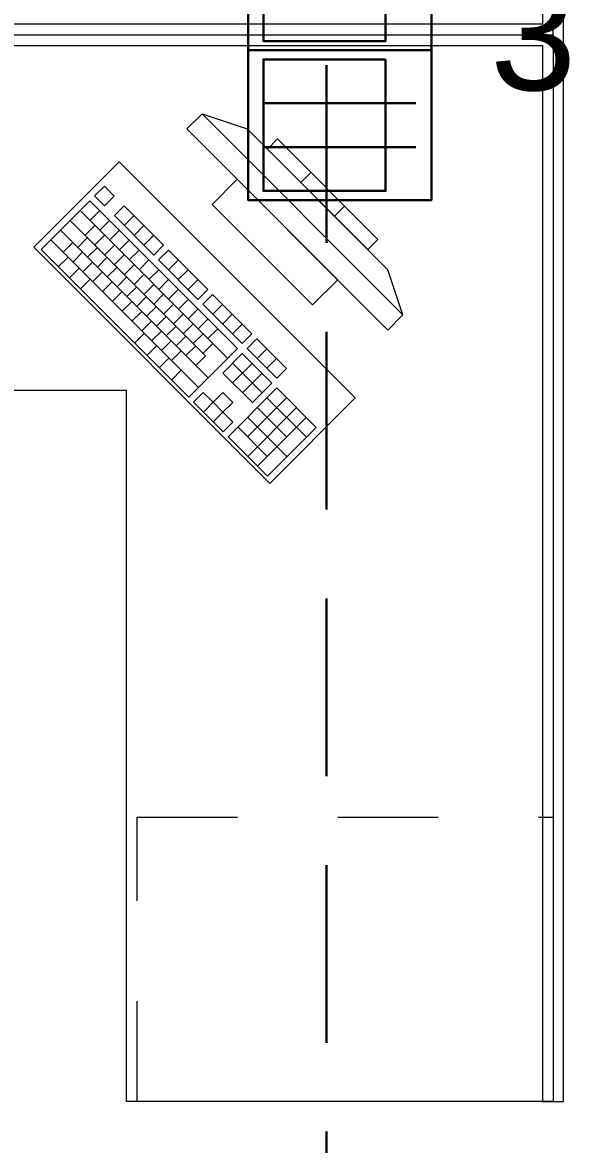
# Model space of a CAD drawing. Header units: inches. Extents: x -19 to 5698, y -728 to 92.
# Drawn here: x 318.492 to 319.262, y 36.085 to 37.663 of the extents above; entities that cross this region are included whole.
import ezdxf

# ---------------------------------------------------------------- set-up
doc = ezdxf.new("R2010")
doc.units = ezdxf.units.IN
doc.header["$MEASUREMENT"] = 0
doc.linetypes.add('HIDDEN', pattern=[0.375, 0.25, -0.125])
doc.linetypes.add('Rayas', pattern=[0.282222, 0.141111, -0.141111])
doc.layers.get('0').update_dxf_attribs({"color": 61})
doc.layers.add('00 conduct tomacorr', color=120, linetype='HIDDEN', lineweight=30)
doc.layers.add('00 IE LUZ EMERGENCIA', color=253, linetype='Continuous', lineweight=0)
doc.layers.add('Interior - Mobiliario', color=7, linetype='Continuous')
doc.styles.add('Annotative', font='arial.ttf')

# ---------------------------------------------------------------- blocks, each defined once
blk = doc.blocks.new('CAJA POP UP 6 MODULOS')
at = {"layer": '00 conduct tomacorr', "linetype": 'Continuous'}
for p, q in [((-0.095, -0.165), (-0.095, -0.0151)), ((-0.052, -0.165), (-0.052, -0.0151)), ((0.052, -0.165), (0.052, -0.0151)), ((0.095, -0.165), (0.095, -0.0151)), ((0, -0.165), (0, -0.18))]:
    blk.add_line(p, q, dxfattribs=at)
for points in [[(-0.147, 0), (0.147, 0), (0.147, -0.18), (-0.147, -0.18)], [(0, 0), (0.147, 0), (0.147, -0.18), (0, -0.18)]]:
    blk.add_lwpolyline(points, close=True, dxfattribs=at)
for points in [[(-0.138, -0.045), (-0.009, -0.045), (-0.009, -0.165), (-0.138, -0.165), (-0.138, -0.045)], [(0.009, -0.045), (0.138, -0.045), (0.138, -0.165), (0.009, -0.165), (0.009, -0.045)]]:
    blk.add_lwpolyline(points, dxfattribs=at)
at = {"color": 1, "insert": (-0.1807, -0.168), "char_height": 0.05, "attachment_point": 1, "rotation": 180}
blk.add_mtext_dynamic_manual_height_columns('{\\fVerdana|b0|i0|c0|p34;2T}', width=0.000481, gutter_width=0.1561, heights=[0], dxfattribs=at)

msp = doc.modelspace()

# ---------------------------------------------------------------- linework, layer by layer
at = {"layer": '00 conduct tomacorr'}
msp.add_line((318.9203, 30.2283, -0.0007), (318.9203, 37.624, -0.0007), dxfattribs=at)
at = {"layer": 'Interior - Mobiliario', "color": 175, "linetype": 'Continuous', "lineweight": 13}
for p, q in [((319.224, 39.1457), (319.224, 37.6607)), ((319.254, 37.6607), (319.254, 39.1457)), ((319.224, 37.6607), (317.939, 37.6607)), ((319.254, 37.6307), (319.254, 37.6607)), ((317.939, 37.6307), (319.224, 37.6307)), ((319.224, 37.6307), (319.224, 36.1457)), ((319.254, 36.1457), (319.254, 37.6307)), ((318.7451, 37.5346), (318.7239, 37.5134)), ((319.0279, 37.2518), (318.7451, 37.5346)), ((318.7451, 37.5346), (318.8087, 37.5134)), ((318.7239, 37.5134), (319.0067, 37.2306)), ((318.8087, 37.5134), (319.0067, 37.3154)), ((318.8511, 37.4993), (318.837, 37.4851)), ((318.9926, 37.3578), (318.8511, 37.4993)), ((318.837, 37.4851), (318.9784, 37.3437)), ((318.8841, 37.438), (318.8983, 37.4521)), ((318.6077, 37.4329), (318.594, 37.4192)), ((318.6215, 37.419), (318.6077, 37.4329)), ((318.7946, 37.4427), (318.7592, 37.4073)), ((318.936, 37.3013), (318.7946, 37.4427)), ((318.594, 37.4192), (318.6078, 37.4053)), ((318.6078, 37.4053), (318.6215, 37.419)), ((318.5871, 37.4123), (318.5186, 37.3437)), ((318.7948, 37.2046), (318.5871, 37.4123)), ((318.6354, 37.4052), (318.6217, 37.3915)), ((318.6908, 37.3498), (318.6354, 37.4052)), ((318.7592, 37.4073), (318.9006, 37.2659)), ((318.9313, 37.3908), (318.9454, 37.405)), ((318.5597, 37.3849), (318.7501, 37.1945)), ((318.5734, 37.3986), (318.7811, 37.1909)), ((318.5873, 37.3847), (318.601, 37.3985)), ((318.6011, 37.3709), (318.6148, 37.3846)), ((318.6217, 37.3915), (318.6771, 37.3361)), ((318.6355, 37.3776), (318.6492, 37.3913)), ((318.546, 37.3712), (318.7537, 37.1635)), ((318.5805, 37.3641), (318.5942, 37.3778)), ((318.6149, 37.3571), (318.6287, 37.3708)), ((318.6494, 37.3638), (318.6631, 37.3775)), ((318.5323, 37.3575), (318.74, 37.1497)), ((318.5496, 37.3401), (318.5633, 37.3539)), ((318.5702, 37.3469), (318.5839, 37.3606)), ((318.5943, 37.3503), (318.608, 37.364)), ((318.6288, 37.3432), (318.6425, 37.3569)), ((318.6632, 37.3499), (318.6769, 37.3636)), ((318.9784, 37.3437), (318.9926, 37.3578)), ((318.5186, 37.3437), (318.7263, 37.136)), ((318.5634, 37.3263), (318.5771, 37.34)), ((318.5841, 37.3331), (318.5978, 37.3468)), ((318.6082, 37.3364), (318.6219, 37.3501)), ((318.6426, 37.3294), (318.6564, 37.3431)), ((318.6771, 37.3361), (318.6908, 37.3498)), ((318.6977, 37.3429), (318.684, 37.3292)), ((318.7531, 37.2875), (318.6977, 37.3429)), ((318.5428, 37.3195), (318.5565, 37.3332)), ((318.5773, 37.3124), (318.591, 37.3262)), ((318.5979, 37.3192), (318.6116, 37.333)), ((318.622, 37.3226), (318.6357, 37.3363)), ((318.6359, 37.3087), (318.6496, 37.3224)), ((318.6565, 37.3155), (318.6702, 37.3292)), ((318.684, 37.3292), (318.7394, 37.2738)), ((318.6978, 37.3153), (318.7115, 37.329)), ((318.5584, 37.3039), (318.5721, 37.3176)), ((318.5911, 37.2986), (318.6048, 37.3123)), ((318.6118, 37.3054), (318.6255, 37.3191)), ((318.6256, 37.2915), (318.6393, 37.3053)), ((318.6497, 37.2949), (318.6634, 37.3086)), ((318.6703, 37.3017), (318.6841, 37.3154)), ((318.7117, 37.3015), (318.7254, 37.3152)), ((319.0279, 37.2518), (319.0067, 37.3154)), ((318.5739, 37.2884), (318.5877, 37.3021)), ((318.605, 37.2848), (318.6187, 37.2985)), ((318.6395, 37.2777), (318.6532, 37.2914)), ((318.6635, 37.281), (318.6773, 37.2947)), ((318.6842, 37.2878), (318.6979, 37.3015)), ((318.7255, 37.2876), (318.7392, 37.3013)), ((318.9006, 37.2659), (318.936, 37.3013)), ((318.6188, 37.2709), (318.6325, 37.2846)), ((318.6533, 37.2638), (318.667, 37.2776)), ((318.6774, 37.2672), (318.6911, 37.2809)), ((318.698, 37.274), (318.7117, 37.2877)), ((318.7119, 37.2601), (318.7256, 37.2738)), ((318.7394, 37.2738), (318.7531, 37.2875)), ((318.76, 37.2806), (318.7463, 37.2668)), ((318.8154, 37.2252), (318.76, 37.2806)), ((318.6327, 37.2571), (318.6464, 37.2708)), ((318.6671, 37.25), (318.6809, 37.2637)), ((318.6912, 37.2533), (318.705, 37.267)), ((318.7257, 37.2463), (318.7394, 37.26)), ((318.7463, 37.2668), (318.8017, 37.2115)), ((318.7601, 37.253), (318.7739, 37.2667)), ((318.6465, 37.2432), (318.6602, 37.2569)), ((318.6604, 37.2294), (318.6741, 37.2431)), ((318.681, 37.2362), (318.6947, 37.2499)), ((318.7051, 37.2395), (318.7188, 37.2532)), ((318.7396, 37.2324), (318.7533, 37.2461)), ((318.774, 37.2391), (318.7877, 37.2529)), ((319.0067, 37.2306), (319.0279, 37.2518)), ((318.6742, 37.2155), (318.6879, 37.2292)), ((318.6948, 37.2223), (318.7086, 37.236)), ((318.7189, 37.2256), (318.7327, 37.2393)), ((318.7534, 37.2186), (318.7671, 37.2323)), ((318.7878, 37.2253), (318.8016, 37.239)), ((318.6501, 37.2122), (318.6638, 37.2259)), ((318.6881, 37.2017), (318.7018, 37.2154)), ((318.7087, 37.2085), (318.7224, 37.2222)), ((318.7328, 37.2118), (318.7465, 37.2255)), ((318.7466, 37.1979), (318.7603, 37.2117)), ((318.8017, 37.2115), (318.8154, 37.2252)), ((318.8223, 37.2182), (318.8086, 37.2045)), ((318.8639, 37.1767), (318.8223, 37.2182)), ((318.6674, 37.1949), (318.6811, 37.2086)), ((318.7019, 37.1878), (318.7156, 37.2015)), ((318.7225, 37.1946), (318.7362, 37.2083)), ((318.7263, 37.136), (318.7948, 37.2046)), ((318.8018, 37.1977), (318.7743, 37.1702)), ((318.8433, 37.1561), (318.8018, 37.1977)), ((318.8086, 37.2045), (318.8502, 37.163)), ((318.8225, 37.1907), (318.8362, 37.2044)), ((318.6847, 37.1776), (318.6984, 37.1913)), ((318.7364, 37.1808), (318.7501, 37.1945)), ((318.788, 37.184), (318.8296, 37.1424)), ((318.7882, 37.1564), (318.8156, 37.1838)), ((318.8363, 37.1768), (318.85, 37.1905)), ((318.702, 37.1603), (318.7157, 37.174)), ((318.7743, 37.1702), (318.8159, 37.1287)), ((318.802, 37.1425), (318.8295, 37.17)), ((318.8502, 37.163), (318.8639, 37.1767)), ((318.8502, 37.1492), (318.7817, 37.0806)), ((318.8159, 37.1287), (318.8433, 37.1561)), ((318.9056, 37.0938), (318.8502, 37.1492)), ((318.7469, 37.1428), (318.7332, 37.1291)), ((318.7608, 37.129), (318.7469, 37.1428)), ((318.7745, 37.1427), (318.7608, 37.129)), ((318.7883, 37.1288), (318.7745, 37.1427)), ((318.8092, 37.0805), (318.8641, 37.1354)), ((318.8365, 37.1355), (318.8919, 37.0801)), ((318.7332, 37.1291), (318.7747, 37.0876)), ((318.747, 37.1153), (318.7608, 37.129)), ((318.7608, 37.129), (318.7746, 37.1151)), ((318.7746, 37.1151), (318.7883, 37.1288)), ((318.8094, 37.0529), (318.8779, 37.1215)), ((318.8228, 37.1218), (318.8643, 37.0802)), ((318.7609, 37.1014), (318.7746, 37.1151)), ((318.7884, 37.1013), (318.7746, 37.1151)), ((318.7747, 37.0876), (318.7884, 37.1013)), ((318.8091, 37.1081), (318.8645, 37.0527)), ((318.8232, 37.0391), (318.8918, 37.1077)), ((318.7954, 37.0944), (318.8369, 37.0528)), ((318.837, 37.0252), (318.9056, 37.0938)), ((318.7817, 37.0806), (318.837, 37.0252)), ((319.224, 36.1457), (319.254, 36.1457))]:
    msp.add_line(p, q, dxfattribs=at)
at = {"layer": 'Interior - Mobiliario', "color": 175, "linetype": 'Rayas', "lineweight": 13}
for p, q in [((318.654, 36.1457), (318.654, 36.5457)), ((318.654, 36.5457), (319.239, 36.5457))]:
    msp.add_line(p, q, dxfattribs=at)
at = {"layer": 'Interior - Mobiliario', "color": 175, "linetype": 'Continuous', "lineweight": 13, "flags": 128}
for points in [[(319.239, 37.6457), (319.239, 39.1457), (318.639, 39.1457), (318.639, 38.1457), (317.939, 38.1457), (317.939, 37.6457)], [(319.239, 37.6457), (319.239, 36.1457), (318.639, 36.1457), (318.639, 37.1457), (317.939, 37.1457), (317.939, 37.6457)], [(318.6284, 37.4674), (318.5082, 37.3472), (318.8405, 37.0149), (318.9607, 37.1351)]]:
    msp.add_lwpolyline(points, close=True, dxfattribs=at)

# ---------------------------------------------------------------- block references
at = {"layer": '00 conduct tomacorr', "xscale": 1.432830642179531, "yscale": 1.432830642179531, "zscale": 1.432830642179531, "rotation": 269.9999999999999}
msp.add_blockref('CAJA POP UP 6 MODULOS', (319.0678, 37.624, -0.0007), dxfattribs=at)

# ---------------------------------------------------------------- texts
at = {"layer": '00 IE LUZ EMERGENCIA', "style": 'Annotative'}
msp.add_attdef('3', (319.1505, 37.5679, -0.0007), '', height=0.1562, dxfattribs=at)

doc.saveas('drawing.dxf')
